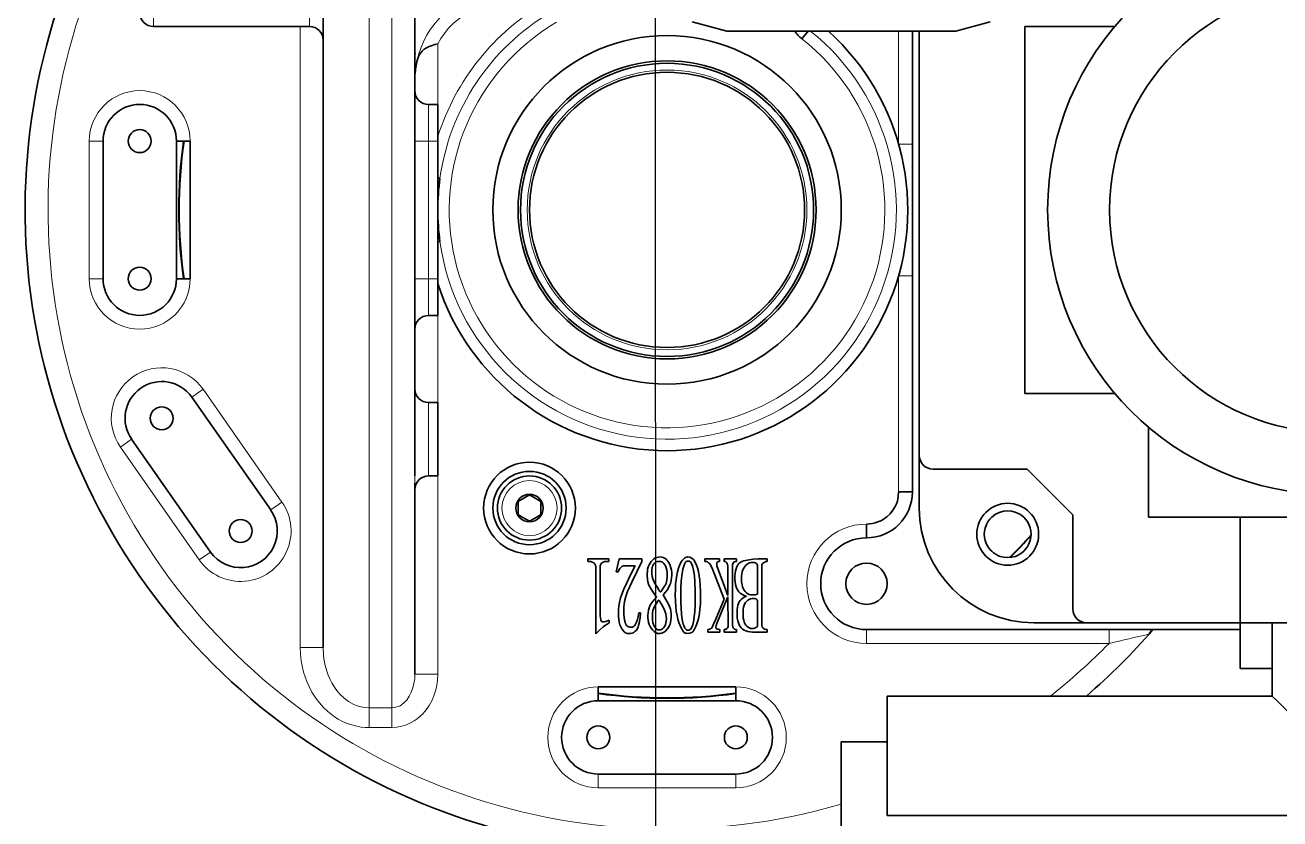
# Model space of a CAD drawing. Header units: inches. Extents: x 185496 to 352137, y 107182 to 179410.
# Drawn here: x 244636 to 244909.7, y 164779.2 to 164952.2 of the extents above; entities that cross this region are included whole.
import ezdxf

# ---------------------------------------------------------------- set-up
doc = ezdxf.new("R2010")
doc.units = ezdxf.units.IN
doc.header["$MEASUREMENT"] = 0

# ---------------------------------------------------------------- blocks, each defined once
blk = doc.blocks.new('RAGV')
at = {"color": 7, "lineweight": 35}
for p, q in [((799433.94, -276104.25), (799433.94, -275960.37)), ((799453.94, -275960.37), (799453.94, -276066.88)), ((799430.94, -275968.87), (799396.94, -275968.87)), ((799546.94, -275969.87), (799521.94, -275969.87)), ((799571.94, -275969.87), (799546.94, -275969.87)), ((799562.44, -276070.37), (799562.44, -275969.87)), ((799563.94, -275969.87), (799563.94, -276062.37)), ((799586.94, -275968.87), (799586.94, -276048.87)), ((799385.94, -275993.87), (799385.94, -276023.87)), ((799401.94, -275993.87), (799401.94, -276023.87)), ((799404.94, -276023.87), (799404.94, -275993.87)), ((799458.94, -275993.87), (799458.94, -276023.87)), ((799405.29, -276049.7), (799422.5, -276074.28)), ((799409.39, -276083.46), (799392.18, -276058.88)), ((799587.44, -276065.37), (799566.94, -276065.37)), ((799453.94, -276068.42), (799453.94, -276110.09)), ((799597.44, -276095.87), (799597.44, -276075.37)), ((799613.94, -276075.87), (799693.94, -276075.87)), ((799633.94, -276098.87), (799633.94, -276075.87)), ((799633.94, -276100.37), (799552.44, -276100.37)), ((799600.44, -276098.87), (799633.94, -276098.87)), ((799673.94, -276098.87), (799633.94, -276098.87)), ((799523.94, -276112.87), (799493.94, -276112.87)), ((799640.94, -276114.87), (799556.94, -276114.87)), ((799493.94, -276115.87), (799523.94, -276115.87)), ((799493.94, -276131.87), (799523.94, -276131.87)), ((799653.94, -276140.87), (799556.94, -276140.87))]:
    blk.add_line(p, q, dxfattribs=at)
at = {"color": 7, "lineweight": 13}
for p, q in [((799443.94, -276117.42), (799443.94, -275960.37)), ((799448.94, -275963.67), (799448.94, -276117.42)), ((799428.94, -276104.25), (799428.94, -275968.87)), ((799559.44, -275994.51), (799559.44, -275969.87)), ((799382.94, -276023.87), (799382.94, -275993.87)), ((799456.94, -275993.87), (799456.94, -276023.87)), ((799559.44, -276070.37), (799559.44, -276023.22)), ((799424.95, -276072.56), (799407.75, -276047.98)), ((799389.73, -276060.6), (799406.93, -276085.18)), ((799458.94, -276066.87), (799458.94, -276110.09)), ((799605.35, -276103.37), (799552.44, -276103.37)), ((799523.94, -276134.87), (799493.94, -276134.87))]:
    blk.add_line(p, q, dxfattribs=at)
at = {"color": 7, "lineweight": 13, "ltscale": 0.142397}
for p, q in [((799396.94, -275968.87), (799396.94, -275963.17)), ((799430.94, -275963.17), (799430.94, -275968.87))]:
    blk.add_line(p, q, dxfattribs=at)
at = {"color": 7, "lineweight": 35, "ltscale": 0.194052}
for p, q in [((799521.94, -275969.87), (799514.44, -275967.87)), ((799571.94, -275969.87), (799579.44, -275967.87))]:
    blk.add_line(p, q, dxfattribs=at)
at = {"color": 7, "lineweight": 35, "ltscale": 0.05397}
blk.add_line((799539.68, -275969.87), (799538.35, -275971.56), dxfattribs=at)
at = {"color": 7, "lineweight": 35, "ltscale": 0.003617}
blk.add_line((799544.16, -275969.93), (799544.03, -275969.87), dxfattribs=at)
at = {"color": 7, "lineweight": 35, "ltscale": 0.490728}
for p, q in [((799606.57, -275968.87), (799586.94, -275968.87)), ((799586.94, -276048.87), (799606.57, -276048.87)), ((799613.94, -276056.24), (799613.94, -276075.87))]:
    blk.add_line(p, q, dxfattribs=at)
at = {"color": 7, "lineweight": 35, "ltscale": 5.26428e-05}
blk.add_line((799433.94, -275971.87), (799433.94, -275971.87), dxfattribs=at)
at = {"color": 7, "lineweight": 13, "ltscale": 0.330298}
blk.add_line((799458.94, -275972.66), (799458.94, -275985.87), dxfattribs=at)
at = {"color": 7, "lineweight": 13, "ltscale": 0.2}
for p, q in [((799456.94, -275993.87), (799456.94, -275985.87)), ((799456.94, -276031.87), (799456.94, -276023.87))]:
    blk.add_line(p, q, dxfattribs=at)
at = {"color": 7, "lineweight": 35, "ltscale": 0.05}
for p, q in [((799458.94, -275985.87), (799456.94, -275985.87)), ((799458.94, -276031.87), (799456.94, -276031.87)), ((799456.94, -276050.87), (799458.94, -276050.87)), ((799458.94, -276066.87), (799456.94, -276066.87))]:
    blk.add_line(p, q, dxfattribs=at)
at = {"color": 7, "lineweight": 35, "ltscale": 0.2}
for p, q in [((799458.94, -275985.87), (799458.94, -275993.87)), ((799458.94, -276023.87), (799458.94, -276031.87))]:
    blk.add_line(p, q, dxfattribs=at)
at = {"color": 7, "lineweight": 13, "ltscale": 0.075}
for p, q in [((799385.94, -275993.87), (799382.94, -275993.87)), ((799456.94, -275993.87), (799453.94, -275993.87)), ((799559.44, -275994.51), (799562.44, -275994.51)), ((799382.94, -276023.87), (799385.94, -276023.87)), ((799453.94, -276023.87), (799456.94, -276023.87)), ((799562.44, -276023.22), (799559.44, -276023.22)), ((799407.75, -276047.98), (799405.29, -276049.7)), ((799392.18, -276058.88), (799389.73, -276060.6)), ((799422.5, -276074.28), (799424.95, -276072.56)), ((799406.93, -276085.18), (799409.39, -276083.46)), ((799552.44, -276100.37), (799552.44, -276103.37)), ((799605.35, -276103.37), (799605.35, -276100.37)), ((799493.94, -276131.87), (799493.94, -276134.87)), ((799523.94, -276134.87), (799523.94, -276131.87))]:
    blk.add_line(p, q, dxfattribs=at)
at = {"color": 7, "lineweight": 35, "ltscale": 0.075}
for p, q in [((799404.94, -275993.87), (799401.94, -275993.87)), ((799401.94, -276023.87), (799404.94, -276023.87)), ((799562.44, -276070.37), (799559.44, -276070.37)), ((799552.44, -276077.37), (799552.44, -276080.37)), ((799493.94, -276112.87), (799493.94, -276115.87)), ((799523.94, -276115.87), (799523.94, -276112.87))]:
    blk.add_line(p, q, dxfattribs=at)
at = {"color": 7, "lineweight": 13, "ltscale": 0.05}
for p, q in [((799458.94, -275993.87), (799456.94, -275993.87)), ((799456.94, -276023.87), (799458.94, -276023.87))]:
    blk.add_line(p, q, dxfattribs=at)
at = {"color": 7, "lineweight": 35, "ltscale": 0.012019}
for p, q in [((799459.42, -276001.98), (799458.94, -276001.92)), ((799458.94, -276015.82), (799459.42, -276015.75))]:
    blk.add_line(p, q, dxfattribs=at)
at = {"color": 7, "lineweight": 13, "ltscale": 0.474999}
blk.add_line((799458.94, -276031.87), (799458.94, -276050.87), dxfattribs=at)
at = {"color": 7, "lineweight": 13, "ltscale": 0.345698}
blk.add_line((799456.94, -276064.7), (799456.94, -276050.87), dxfattribs=at)
at = {"color": 7, "lineweight": 35, "ltscale": 0.4}
for p, q in [((799458.94, -276050.87), (799458.94, -276066.87)), ((799640.94, -276114.87), (799640.94, -276098.87))]:
    blk.add_line(p, q, dxfattribs=at)
at = {"color": 7, "lineweight": 35, "ltscale": 0.2875}
blk.add_line((799563.94, -276062.37), (799563.94, -276073.87), dxfattribs=at)
at = {"color": 7, "lineweight": 13, "ltscale": 0.027896}
blk.add_line((799456.94, -276065.81), (799456.94, -276064.7), dxfattribs=at)
at = {"color": 7, "lineweight": 13, "ltscale": 0.026406}
blk.add_line((799456.94, -276066.87), (799456.94, -276065.81), dxfattribs=at)
at = {"color": 7, "lineweight": 35, "ltscale": 0.353553}
blk.add_line((799597.44, -276075.37), (799587.44, -276065.37), dxfattribs=at)
at = {"color": 7, "lineweight": 13, "ltscale": 0.038358}
blk.add_line((799453.94, -276066.88), (799453.94, -276068.42), dxfattribs=at)
at = {"color": 7, "lineweight": 35, "ltscale": 0.072169}
for p, q in [((799478.94, -276070.98), (799476.44, -276072.42)), ((799481.44, -276072.42), (799478.94, -276070.98)), ((799476.44, -276072.42), (799476.44, -276075.31)), ((799481.44, -276075.31), (799481.44, -276072.42))]:
    blk.add_line(p, q, dxfattribs=at)
at = {"color": 7, "lineweight": 35, "ltscale": 0.014286}
for p, q in [((799491.64, -276084.92), (799491.64, -276085.49)), ((799491.64, -276085.49), (799491.64, -276084.92)), ((799496.21, -276084.92), (799496.21, -276085.49)), ((799503.41, -276084.92), (799503.41, -276085.49)), ((799517.19, -276084.92), (799517.19, -276085.49)), ((799517.19, -276085.49), (799517.19, -276084.92)), ((799520.39, -276084.92), (799520.39, -276085.49)), ((799521.37, -276084.92), (799521.37, -276085.49)), ((799521.37, -276085.49), (799521.37, -276084.92)), ((799524.11, -276084.92), (799524.11, -276085.49)), ((799530.79, -276084.92), (799530.79, -276085.49)), ((799496.34, -276098.34), (799496.34, -276098.92)), ((799517.84, -276100.34), (799517.84, -276100.92)), ((799517.84, -276100.92), (799517.84, -276100.34)), ((799520.45, -276100.34), (799520.45, -276100.92)), ((799521.37, -276100.34), (799521.37, -276100.92)), ((799521.37, -276100.92), (799521.37, -276100.34)), ((799524.11, -276100.34), (799524.11, -276100.92)), ((799530.79, -276100.34), (799530.79, -276100.92))]:
    blk.add_line(p, q, dxfattribs=at)
at = {"color": 7, "lineweight": 35, "ltscale": 0.114198}
for p, q in [((799496.21, -276084.92), (799491.64, -276084.92)), ((799491.64, -276084.92), (799496.21, -276084.92))]:
    blk.add_line(p, q, dxfattribs=at)
at = {"color": 7, "lineweight": 35, "ltscale": 0.073268}
blk.add_line((799497.86, -276087.77), (799498.51, -276084.92), dxfattribs=at)
at = {"color": 7, "lineweight": 35, "ltscale": 0.122399}
blk.add_line((799498.51, -276084.92), (799503.41, -276084.92), dxfattribs=at)
at = {"color": 7, "lineweight": 35, "ltscale": 0.079894}
for p, q in [((799520.39, -276084.92), (799517.19, -276084.92)), ((799517.19, -276084.92), (799520.39, -276084.92))]:
    blk.add_line(p, q, dxfattribs=at)
at = {"color": 7, "lineweight": 35, "ltscale": 0.068518}
for p, q in [((799524.11, -276084.92), (799521.37, -276084.92)), ((799521.37, -276084.92), (799524.11, -276084.92)), ((799524.11, -276100.92), (799521.37, -276100.92))]:
    blk.add_line(p, q, dxfattribs=at)
at = {"color": 7, "lineweight": 35, "ltscale": 0.366667}
blk.add_line((799493.4, -276101.3), (799493.4, -276086.63), dxfattribs=at)
at = {"color": 7, "lineweight": 35, "ltscale": 0.271429}
blk.add_line((799494.38, -276086.44), (799494.38, -276097.3), dxfattribs=at)
at = {"color": 7, "lineweight": 35, "ltscale": 0.009789}
blk.add_line((799498.25, -276087.77), (799497.86, -276087.77), dxfattribs=at)
at = {"color": 7, "lineweight": 35, "ltscale": 0.063668}
blk.add_line((799501.97, -276086.44), (799499.43, -276086.44), dxfattribs=at)
at = {"color": 7, "lineweight": 35, "ltscale": 0.181205}
blk.add_line((799521.37, -276093.77), (799518.76, -276087.01), dxfattribs=at)
at = {"color": 7, "lineweight": 35, "ltscale": 0.172775}
blk.add_line((799519.8, -276086.44), (799522.22, -276092.92), dxfattribs=at)
at = {"color": 7, "lineweight": 35, "ltscale": 0.159524}
for p, q in [((799522.22, -276086.53), (799522.22, -276092.92)), ((799522.22, -276092.92), (799522.22, -276086.53))]:
    blk.add_line(p, q, dxfattribs=at)
at = {"color": 7, "lineweight": 35, "ltscale": 0.330952}
for p, q in [((799523.2, -276086.25), (799523.2, -276099.49)), ((799529.62, -276086.34), (799529.62, -276099.58))]:
    blk.add_line(p, q, dxfattribs=at)
at = {"color": 7, "lineweight": 35, "ltscale": 0.157143}
blk.add_line((799528.64, -276092.63), (799528.64, -276086.34), dxfattribs=at)
at = {"color": 7, "lineweight": 35, "ltscale": 0.157152}
blk.add_line((799522.28, -276099.49), (799522.22, -276093.2), dxfattribs=at)
at = {"color": 7, "lineweight": 35, "ltscale": 0.142857}
blk.add_line((799528.64, -276099.68), (799528.64, -276093.96), dxfattribs=at)
at = {"color": 7, "lineweight": 35, "ltscale": 0.009788}
for p, q in [((799503.15, -276096.72), (799502.76, -276096.72)), ((799502.76, -276096.72), (799503.15, -276096.72))]:
    blk.add_line(p, q, dxfattribs=at)
at = {"color": 7, "lineweight": 35, "ltscale": 0.065256}
blk.add_line((799520.45, -276100.92), (799517.84, -276100.92), dxfattribs=at)
at = {"color": 7, "lineweight": 35, "ltscale": 0.079982}
blk.add_line((799530.79, -276100.92), (799527.59, -276100.92), dxfattribs=at)
at = {"color": 7, "lineweight": 35, "ltscale": 0.286735}
blk.add_line((799588.94, -276098.87), (799600.41, -276098.87), dxfattribs=at)
at = {"color": 7, "lineweight": 35, "ltscale": 0.25}
for p, q in [((799633.94, -276108.87), (799633.94, -276098.87)), ((799556.94, -276124.87), (799546.94, -276124.87))]:
    blk.add_line(p, q, dxfattribs=at)
at = {"color": 7, "lineweight": 13, "ltscale": 0.125}
for p, q in [((799428.94, -276104.25), (799433.94, -276104.25)), ((799453.94, -276110.09), (799458.94, -276110.09)), ((799443.94, -276117.42), (799448.94, -276117.42)), ((799448.94, -276121.73), (799443.94, -276121.73))]:
    blk.add_line(p, q, dxfattribs=at)
at = {"color": 7, "lineweight": 35, "ltscale": 0.175002}
blk.add_line((799640.94, -276108.87), (799633.94, -276108.87), dxfattribs=at)
at = {"color": 7, "lineweight": 35, "ltscale": 0.150002}
blk.add_line((799640.94, -276114.87), (799640.94, -276108.87), dxfattribs=at)
at = {"color": 7, "lineweight": 35, "ltscale": 0.325}
for p, q in [((799556.94, -276127.87), (799556.94, -276114.87)), ((799546.94, -276137.87), (799546.94, -276124.87)), ((799556.94, -276140.87), (799556.94, -276127.87)), ((799546.94, -276150.87), (799546.94, -276137.87))]:
    blk.add_line(p, q, dxfattribs=at)
at = {"color": 7, "lineweight": 13, "ltscale": 0.10762}
blk.add_line((799443.94, -276117.42), (799443.94, -276121.73), dxfattribs=at)
at = {"color": 7, "lineweight": 13, "ltscale": 0.107621}
blk.add_line((799448.94, -276121.73), (799448.94, -276117.42), dxfattribs=at)
at = {"color": 7, "lineweight": 13}
for points in [[(799473.94, -275960.63), (799472.49, -275960.69), (799471.04, -275960.85), (799469.6, -275961.11), (799468.19, -275961.48), (799466.81, -275961.95), (799465.47, -275962.52), (799464.17, -275963.19), (799462.92, -275963.96), (799461.73, -275964.81), (799460.61, -275965.74), (799459.43, -275966.89), (799458.35, -275968.13), (799457.37, -275969.46), (799456.51, -275970.86), (799455.82, -275972.2), (799455.24, -275973.6), (799454.76, -275975.03), (799454.38, -275976.5)], [(799458.94, -275972.66), (799459.62, -275971.49), (799460.39, -275970.38), (799461.23, -275969.35), (799462.29, -275968.26), (799463.44, -275967.27), (799464.45, -275966.53), (799465.52, -275965.86), (799466.63, -275965.28), (799467.79, -275964.78), (799468.74, -275964.44), (799469.72, -275964.16), (799471.1, -275963.86), (799472.51, -275963.68), (799473.94, -275963.62)], [(799453.94, -275977.54), (799453.95, -275976.78), (799454, -275975.56), (799454.04, -275974.5), (799454.04, -275974.35), (799454.03, -275974.34), (799454.03, -275974.34), (799454.03, -275974.34), (799454.03, -275974.34), (799454.03, -275974.34), (799454.02, -275974.34), (799454.02, -275974.36), (799453.99, -275974.53), (799453.94, -275975.32)], [(799428.94, -276104.25), (799429, -276105.72), (799429.15, -276107.17), (799429.42, -276108.61), (799429.68, -276109.66), (799429.99, -276110.69), (799430.36, -276111.68), (799430.79, -276112.65), (799431.5, -276114.02), (799432.33, -276115.32), (799433.12, -276116.36), (799433.99, -276117.34), (799434.94, -276118.24), (799435.67, -276118.84), (799436.43, -276119.39), (799437.21, -276119.87), (799438.02, -276120.31), (799438.84, -276120.69), (799439.69, -276121.01), (799440.96, -276121.38), (799442.26, -276121.62), (799443.1, -276121.7), (799443.94, -276121.73)], [(799443.94, -276117.42), (799443.06, -276117.37), (799442.19, -276117.22), (799441.39, -276116.99), (799440.6, -276116.67), (799440.01, -276116.37), (799439.44, -276116.02), (799438.86, -276115.6), (799438.3, -276115.13), (799437.74, -276114.6), (799437.22, -276114.02), (799436.72, -276113.38), (799436.27, -276112.71), (799435.85, -276112), (799435.48, -276111.28), (799435.07, -276110.33), (799434.74, -276109.42), (799434.4, -276108.2), (799434.12, -276106.73), (799434.02, -276105.92), (799433.94, -276104.25)], [(799448.94, -276121.73), (799450.02, -276121.66), (799451.08, -276121.46), (799452.13, -276121.12), (799453.13, -276120.66), (799453.78, -276120.28), (799454.41, -276119.84), (799455, -276119.35), (799455.58, -276118.8), (799456.1, -276118.22), (799456.61, -276117.57), (799457.07, -276116.89), (799457.68, -276115.76), (799458.17, -276114.59), (799458.44, -276113.75), (799458.65, -276112.9), (799458.87, -276111.5), (799458.94, -276110.09)], [(799453.94, -276110.09), (799453.9, -276111.1), (799453.75, -276112.1), (799453.51, -276113.08), (799453.17, -276114.02), (799452.72, -276114.91), (799452.16, -276115.72), (799451.83, -276116.08), (799451.48, -276116.42), (799451.1, -276116.71), (799450.7, -276116.96), (799450.27, -276117.16), (799449.82, -276117.31), (799449.39, -276117.39), (799448.94, -276117.42)]]:
    blk.add_lwpolyline(points, dxfattribs=at)
at = {"color": 7, "lineweight": 35}
for points in [[(799454.38, -275976.5), (799454.57, -275975.84), (799454.82, -275975.23), (799455.14, -275974.7), (799455.53, -275974.24), (799455.99, -275973.85), (799456.5, -275973.52), (799457.06, -275973.25), (799457.46, -275973.09), (799458.31, -275972.82), (799458.94, -275972.66)], [(799559.44, -276070.37), (799559.37, -276071.37), (799559.16, -276072.34), (799558.95, -276072.94), (799558.69, -276073.52), (799558.19, -276074.36), (799557.59, -276075.11), (799556.88, -276075.78), (799556.09, -276076.34), (799555.53, -276076.65), (799554.94, -276076.91), (799554.33, -276077.11), (799553.71, -276077.25), (799553.08, -276077.33), (799552.44, -276077.37)], [(799476.44, -276075.31), (799477.23, -276075.77), (799478.4, -276076.44), (799478.94, -276076.75)], [(799478.94, -276076.75), (799479.73, -276076.3), (799480.9, -276075.63), (799481.44, -276075.31)], [(799583.23, -276074.48), (799582.38, -276074.55), (799581.57, -276074.76), (799581.06, -276074.96), (799580.58, -276075.22), (799580.12, -276075.54), (799579.7, -276075.9), (799579.33, -276076.3), (799579, -276076.73), (799578.6, -276077.46), (799578.31, -276078.24), (799578.18, -276078.91), (799578.13, -276079.6), (799578.18, -276080.29), (799578.32, -276080.96), (799578.61, -276081.74), (799579.02, -276082.46), (799579.36, -276082.89), (799579.74, -276083.29), (799580.16, -276083.65), (799580.62, -276083.96), (799581.1, -276084.21), (799581.61, -276084.41), (799582.4, -276084.6), (799583.23, -276084.68)], [(799583.23, -276084.68), (799584.09, -276084.6), (799584.9, -276084.4), (799585.4, -276084.19), (799585.88, -276083.93), (799586.34, -276083.62), (799586.76, -276083.26), (799587.14, -276082.86), (799587.47, -276082.42), (799587.87, -276081.7), (799588.15, -276080.92), (799588.29, -276080.24), (799588.33, -276079.56), (799588.28, -276078.87), (799588.14, -276078.2), (799587.85, -276077.42), (799587.44, -276076.7), (799587.11, -276076.26), (799586.73, -276075.87), (799586.31, -276075.51), (799585.85, -276075.2), (799585.37, -276074.95), (799584.86, -276074.75), (799584.07, -276074.55), (799583.23, -276074.48)], [(799506.63, -276093.3), (799505.49, -276091.56), (799505, -276090.71), (799504.74, -276089.97), (799504.66, -276089.43), (799504.62, -276088.62), (799504.61, -276088.12), (799504.64, -276087.61), (799504.71, -276087.16), (799504.83, -276086.71), (799505.01, -276086.25), (799505.23, -276085.86), (799505.49, -276085.5), (799505.77, -276085.2), (799506.09, -276084.94), (799506.4, -276084.76), (799506.72, -276084.64), (799507.09, -276084.56), (799507.47, -276084.53), (799507.79, -276084.57), (799508.11, -276084.66), (799508.4, -276084.79), (799508.66, -276084.97), (799508.92, -276085.23), (799509.09, -276085.44), (799509.38, -276085.91), (799509.61, -276086.41), (799509.79, -276086.93), (799509.9, -276087.41), (799509.95, -276087.9), (799509.96, -276088.49), (799509.91, -276089.09), (799509.81, -276089.69), (799509.67, -276090.29), (799509.49, -276090.78), (799509.27, -276091.24), (799508.95, -276091.75), (799508.59, -276092.23), (799508.07, -276092.82)], [(799511.52, -276098.82), (799511.29, -276098.07), (799511.12, -276097.31), (799510.95, -276096.32), (799510.84, -276095.32), (799510.77, -276094.19), (799510.74, -276092.86), (799510.75, -276091.66), (799510.81, -276090.47), (799510.91, -276089.5), (799511.05, -276088.53), (799511.22, -276087.76), (799511.43, -276086.99), (799511.63, -276086.42), (799511.88, -276085.88), (799512.08, -276085.53), (799512.3, -276085.21), (799512.58, -276084.92), (799512.81, -276084.75), (799513.07, -276084.62), (799513.48, -276084.54), (799513.91, -276084.58), (799514.17, -276084.69), (799514.4, -276084.84), (799514.68, -276085.1), (799514.9, -276085.4), (799515.09, -276085.73), (799515.28, -276086.12), (799515.57, -276086.92)], [(799526.29, -276093.11), (799525.93, -276093.01), (799525.58, -276092.87), (799525.23, -276092.67), (799524.92, -276092.42), (799524.62, -276092.12), (799524.37, -276091.79), (799524.18, -276091.45), (799524.01, -276091.02), (799523.88, -276090.52), (799523.79, -276090.01), (799523.75, -276089.35), (799523.75, -276088.69), (799523.79, -276088.13), (799523.89, -276087.56), (799524.02, -276087.09), (799524.19, -276086.64), (799524.34, -276086.34), (799524.53, -276086.06), (799524.87, -276085.73), (799525.22, -276085.55), (799525.62, -276085.4), (799526.02, -276085.29), (799526.83, -276085.14), (799527.75, -276085.03), (799528.75, -276084.96), (799530.79, -276084.92)], [(799493.4, -276086.63), (799493.34, -276086.36), (799493.23, -276086.12), (799493.08, -276085.92), (799492.88, -276085.77), (799492.64, -276085.64), (799492.33, -276085.55), (799491.99, -276085.5), (799491.64, -276085.49)], [(799496.21, -276085.49), (799495.65, -276085.52), (799495.36, -276085.56), (799495.01, -276085.67), (799494.85, -276085.75), (799494.66, -276085.89), (799494.51, -276086.07), (799494.42, -276086.27), (799494.38, -276086.44)], [(799499.43, -276086.44), (799499.1, -276086.6), (799498.85, -276086.82), (799498.64, -276087.08), (799498.5, -276087.3), (799498.25, -276087.77)], [(799503.15, -276096.72), (799503.04, -276097.84), (799502.87, -276098.94), (799502.74, -276099.46), (799502.63, -276099.79), (799502.46, -276100.15), (799502.25, -276100.46), (799502, -276100.74), (799501.78, -276100.93), (799501.53, -276101.07), (799501.26, -276101.16), (799500.95, -276101.21), (799500.53, -276101.22), (799500.24, -276101.19), (799500.02, -276101.13), (799499.79, -276101.02), (799499.6, -276100.86), (799499.36, -276100.6), (799499.08, -276100.18), (799498.86, -276099.76), (799498.67, -276099.3), (799498.52, -276098.75), (799498.41, -276098.16), (799498.35, -276097.5), (799498.32, -276096.71), (799498.34, -276095.94), (799498.42, -276095.18), (799498.56, -276094.44), (799498.81, -276093.47), (799499.13, -276092.52), (799499.47, -276091.67), (799500.07, -276090.31), (799500.98, -276088.41), (799501.97, -276086.44)], [(799503.41, -276085.49), (799501.24, -276090), (799500.32, -276092.09), (799499.94, -276093.17), (799499.74, -276093.94), (799499.6, -276094.72), (799499.52, -276095.46), (799499.49, -276096.19), (799499.52, -276096.97), (799499.59, -276097.73), (799499.68, -276098.25), (799499.8, -276098.75), (799499.9, -276099.04), (799500.04, -276099.32), (799500.19, -276099.52), (799500.37, -276099.68), (799500.59, -276099.8), (799500.84, -276099.86), (799501.1, -276099.86), (799501.37, -276099.81), (799501.61, -276099.71), (799501.81, -276099.56), (799501.99, -276099.36), (799502.16, -276099.07), (799502.31, -276098.73), (799502.49, -276098.15), (799502.63, -276097.55), (799502.76, -276096.72)], [(799507.14, -276085.49), (799506.85, -276085.54), (799506.57, -276085.63), (799506.33, -276085.78), (799506.12, -276085.98), (799505.92, -276086.23), (799505.78, -276086.52), (799505.67, -276086.88), (799505.61, -276087.25), (799505.59, -276087.77), (799505.62, -276088.29), (799505.7, -276088.81), (799505.85, -276089.31), (799506.05, -276089.84), (799506.31, -276090.34), (799506.75, -276091.04), (799507.17, -276091.72), (799507.32, -276092), (799507.41, -276092.11), (799507.47, -276092.15), (799507.5, -276092.16), (799507.55, -276092.15)], [(799507.55, -276092.15), (799507.58, -276092.13), (799507.64, -276092.07), (799507.73, -276091.92), (799508.1, -276091.37), (799508.39, -276090.91), (799508.58, -276090.59), (799508.72, -276090.3), (799508.85, -276089.95), (799508.91, -276089.6), (799508.98, -276088.74), (799508.96, -276087.89), (799508.88, -276087.4), (799508.75, -276086.93), (799508.58, -276086.5), (799508.4, -276086.17), (799508.23, -276085.94), (799508, -276085.72), (799507.78, -276085.59), (799507.54, -276085.51), (799507.14, -276085.49)], [(799515.57, -276086.92), (799515.78, -276087.73), (799515.96, -276088.64), (799516.08, -276089.56), (799516.19, -276090.75), (799516.24, -276092.09), (799516.25, -276093.42), (799516.21, -276094.68), (799516.11, -276095.93), (799516, -276096.82), (799515.84, -276097.7), (799515.66, -276098.43), (799515.44, -276099.09), (799515.19, -276099.72), (799514.94, -276100.25), (799514.79, -276100.51), (799514.61, -276100.76), (799514.47, -276100.92), (799514.15, -276101.11), (799513.84, -276101.18), (799513.45, -276101.2), (799513.12, -276101.16), (799512.92, -276101.12), (799512.59, -276100.91), (799512.39, -276100.67), (799512.2, -276100.38), (799511.94, -276099.87), (799511.52, -276098.82)], [(799514.72, -276087.44), (799514.55, -276086.77), (799514.42, -276086.33), (799514.2, -276085.84), (799514.1, -276085.68), (799513.94, -276085.54), (799513.74, -276085.45), (799513.53, -276085.42), (799513.33, -276085.44), (799513.14, -276085.52), (799512.99, -276085.66), (799512.87, -276085.83), (799512.73, -276086.12), (799512.58, -276086.55), (799512.41, -276087.16), (799512.14, -276088.63), (799512.03, -276089.82), (799511.97, -276091.32), (799511.95, -276092.89), (799511.96, -276094.43), (799512.01, -276095.7), (799512.1, -276096.97), (799512.19, -276097.74), (799512.31, -276098.51)], [(799512.31, -276098.51), (799512.47, -276099.18), (799512.57, -276099.5), (799512.73, -276099.87), (799512.82, -276100.04), (799513.01, -276100.28), (799513.17, -276100.42), (799513.33, -276100.5), (799513.52, -276100.53), (799513.7, -276100.52), (799513.87, -276100.45), (799514.04, -276100.32), (799514.16, -276100.18), (799514.35, -276099.87), (799514.5, -276099.5), (799514.63, -276099.05), (799514.77, -276098.34), (799514.88, -276097.5), (799514.97, -276096.49), (799515.05, -276094.99), (799515.07, -276093.52), (799515.07, -276092.04), (799515, -276089.85), (799514.91, -276088.75), (799514.85, -276088.2), (799514.72, -276087.44)], [(799518.76, -276087.01), (799518.59, -276086.58), (799518.42, -276086.27), (799518.21, -276085.98), (799518.01, -276085.78), (799517.77, -276085.62), (799517.53, -276085.53), (799517.19, -276085.49)], [(799520.39, -276085.49), (799520.18, -276085.5), (799520.01, -276085.57), (799519.88, -276085.68), (799519.8, -276085.83), (799519.76, -276086.01), (799519.77, -276086.22), (799519.8, -276086.44)], [(799519.8, -276086.44), (799519.76, -276086.16), (799519.78, -276085.9), (799519.82, -276085.77)], [(799522.22, -276086.53), (799522.15, -276086.18), (799522.08, -276086), (799521.99, -276085.81), (799521.85, -276085.65), (799521.68, -276085.55), (799521.37, -276085.49)], [(799524.11, -276085.49), (799523.87, -276085.5), (799523.65, -276085.58), (799523.47, -276085.7), (799523.33, -276085.86), (799523.24, -276086.04), (799523.2, -276086.25)], [(799528.64, -276086.34), (799528.52, -276086.07), (799528.43, -276085.93), (799528.26, -276085.8), (799528.18, -276085.78), (799528.01, -276085.77), (799527.46, -276085.77), (799527.19, -276085.77), (799526.92, -276085.81), (799526.69, -276085.9), (799526.52, -276086.01), (799526.21, -276086.27), (799525.93, -276086.59), (799525.69, -276086.95), (799525.5, -276087.35), (799525.35, -276087.78), (799525.26, -276088.23), (799525.2, -276088.81), (799525.18, -276089.47), (799525.21, -276090.03), (799525.29, -276090.59), (799525.4, -276091.03), (799525.57, -276091.44), (799525.75, -276091.76), (799525.97, -276092.05), (799526.26, -276092.33), (799526.55, -276092.54), (799526.84, -276092.69), (799527.15, -276092.78), (799527.47, -276092.82), (799527.82, -276092.82), (799528.17, -276092.78), (799528.64, -276092.63)], [(799530.79, -276085.49), (799530.49, -276085.56), (799529.99, -276085.79), (799529.79, -276085.98), (799529.68, -276086.14), (799529.62, -276086.34)], [(799508.07, -276092.82), (799509.23, -276094.85), (799509.49, -276095.36), (799509.68, -276095.9), (799509.76, -276096.37), (799509.81, -276096.95), (799509.83, -276097.73), (799509.79, -276098.3), (799509.71, -276098.79), (799509.59, -276099.21), (799509.42, -276099.6), (799509.19, -276099.99), (799508.92, -276100.34), (799508.57, -276100.69), (799508.38, -276100.85), (799508.1, -276101.02), (799507.79, -276101.13), (799507.46, -276101.19), (799507.15, -276101.21), (799506.83, -276101.19), (799506.41, -276101.02), (799506.12, -276100.79), (799505.82, -276100.47), (799505.5, -276100.07), (799505.24, -276099.67), (799505.03, -276099.24), (799504.88, -276098.8), (799504.79, -276098.34), (799504.74, -276097.82), (799504.75, -276097.29), (799504.8, -276096.71), (799504.9, -276096.14), (799505.02, -276095.66), (799505.2, -276095.22), (799505.43, -276094.81), (799505.7, -276094.42), (799506.17, -276093.82), (799506.63, -276093.3)], [(799522.22, -276093.2), (799521.26, -276095.49), (799519.83, -276099.06), (799519.68, -276099.47), (799519.6, -276099.77), (799519.59, -276099.91), (799519.63, -276100.05), (799519.73, -276100.17), (799519.86, -276100.25), (799520.06, -276100.31), (799520.45, -276100.34)], [(799527.59, -276100.92), (799527.06, -276100.89), (799526.53, -276100.79), (799526.13, -276100.66), (799525.76, -276100.48), (799525.42, -276100.25), (799525.13, -276099.97), (799524.89, -276099.68), (799524.7, -276099.36), (799524.5, -276098.92), (799524.36, -276098.46), (799524.26, -276097.9), (799524.21, -276097.33), (799524.2, -276096.67), (799524.23, -276096.08), (799524.3, -276095.46), (799524.38, -276095.06), (799524.52, -276094.65), (799524.67, -276094.33), (799524.88, -276094.04), (799525.13, -276093.78), (799525.44, -276093.52), (799525.78, -276093.31), (799526.29, -276093.11)], [(799507.09, -276093.96), (799507.06, -276093.98), (799507, -276094.05), (799506.91, -276094.19), (799506.55, -276094.75), (799506.26, -276095.21), (799506.03, -276095.68), (799505.87, -276096.19), (799505.78, -276096.72), (799505.73, -276097.36), (799505.73, -276098.05), (799505.76, -276098.39), (799505.84, -276098.84), (799505.98, -276099.27), (799506.15, -276099.65), (799506.33, -276099.93), (799506.5, -276100.13), (799506.69, -276100.28), (799506.9, -276100.39), (799507.12, -276100.43), (799507.31, -276100.44)], [(799507.31, -276100.44), (799507.56, -276100.39), (799507.8, -276100.29), (799508.03, -276100.12), (799508.23, -276099.91), (799508.43, -276099.62), (799508.58, -276099.29), (799508.7, -276098.9), (799508.77, -276098.5), (799508.79, -276097.99), (799508.76, -276097.48), (799508.68, -276096.96), (799508.55, -276096.48), (799508.25, -276095.77), (799507.78, -276094.98), (799507.44, -276094.39), (799507.3, -276094.12), (799507.22, -276094.01), (799507.16, -276093.97), (799507.13, -276093.96), (799507.09, -276093.96)], [(799517.84, -276100.34), (799518.23, -276100.29), (799518.44, -276100.2), (799518.62, -276100.06), (799518.82, -276099.77), (799518.87, -276099.66), (799519.03, -276099.3), (799519.49, -276098.23), (799520.29, -276096.33), (799521.37, -276093.77)], [(799528.64, -276093.96), (799528.48, -276093.78), (799528.33, -276093.69), (799528.11, -276093.62), (799527.8, -276093.58), (799527.48, -276093.6), (799527.15, -276093.67), (799526.85, -276093.8), (799526.53, -276093.99), (799526.25, -276094.22), (799526.04, -276094.45), (799525.88, -276094.71), (799525.73, -276095.07), (799525.63, -276095.45), (799525.55, -276095.94), (799525.51, -276096.6), (799525.52, -276097.25), (799525.57, -276097.86), (799525.65, -276098.33), (799525.77, -276098.74), (799525.92, -276099.07), (799526.11, -276099.37), (799526.34, -276099.63), (799526.61, -276099.86), (799526.85, -276100), (799527.12, -276100.1), (799527.5, -276100.15)], [(799494.38, -276097.3), (799494.41, -276097.88), (799494.47, -276098.17), (799494.53, -276098.35), (799494.65, -276098.54), (799494.73, -276098.61), (799494.87, -276098.67), (799495.02, -276098.68), (799495.25, -276098.65), (799495.62, -276098.58), (799496.34, -276098.34)], [(799496.34, -276098.92), (799495.68, -276099.31), (799495.08, -276099.73), (799494.13, -276100.55), (799493.4, -276101.3)], [(799521.37, -276100.34), (799521.61, -276100.33), (799521.83, -276100.26), (799522, -276100.14), (799522.14, -276099.98), (799522.24, -276099.78), (799522.28, -276099.49)], [(799523.2, -276099.49), (799523.25, -276099.74), (799523.36, -276099.96), (799523.5, -276100.13), (799523.68, -276100.26), (799523.89, -276100.33), (799524.11, -276100.34)], [(799527.5, -276100.15), (799527.76, -276100.14), (799528.02, -276100.08), (799528.26, -276099.99), (799528.46, -276099.85), (799528.64, -276099.68)], [(799529.62, -276099.58), (799529.7, -276099.81), (799529.83, -276100), (799530, -276100.15), (799530.22, -276100.25), (799530.49, -276100.33), (799530.79, -276100.34)], [(799530.79, -276100.34), (799530.48, -276100.32), (799530.21, -276100.25), (799530.02, -276100.16), (799529.85, -276100.02)], [(799614.55, -276100.49), (799614.45, -276100.78), (799614.11, -276101.27), (799614.02, -276101.39)], [(799614.63, -276100.37), (799614.61, -276100.37), (799614.59, -276100.38), (799614.57, -276100.42), (799614.55, -276100.49)], [(799640.94, -276114.87), (799642.2, -276116.12), (799645.2, -276119.12), (799648.33, -276122.25), (799653.94, -276127.87)]]:
    blk.add_lwpolyline(points, dxfattribs=at)
for centre, radius in [((799653.94, -276008.87), 62), ((799653.94, -276008.87), 48.5), ((799508.94, -276008.87), 38), ((799508.94, -276008.87), 32.5), ((799508.94, -276008.87), 31.96), ((799508.94, -276008.87), 30), ((799393.94, -275993.87), 2.5), ((799393.94, -276023.87), 2.5), ((799398.74, -276054.29), 2.5), ((799478.94, -276073.87), 10), ((799478.94, -276073.87), 8), ((799478.94, -276073.87), 7), ((799478.94, -276073.87), 3), ((799583.23, -276079.58), 6.75), ((799415.94, -276078.87), 2.5), ((799552.44, -276090.37), 4.5), ((799493.94, -276123.87), 2.5), ((799523.94, -276123.87), 2.5)]:
    blk.add_circle(centre, radius, dxfattribs=at)
at = {"color": 7, "lineweight": 13}
for centre, radius in [((799508.94, -276008.87), 30.5), ((799478.94, -276073.87), 6)]:
    blk.add_circle(centre, radius, dxfattribs=at)
at = {"color": 7, "lineweight": 35}
for centre, radius, start, end in [((799508.94, -276008.87), 140, 141.3179, 285.7493), ((799396.94, -275965.87), 3, 180, 270), ((799430.94, -275971.87), 3, 0, 90), ((799508.94, -276008.87), 52.5, 197.7528, 47.8699), ((799543.46, -275965.2), 8.17, 214.9006, 231.224), ((799460.63, -275975.31), 6.68, 174.9557, 180.1387), ((799472.49, -275980.52), 18.55, 167.4803, 179.8937), ((799456.94, -275982.87), 3, 180, 270), ((799393.94, -275993.87), 8, 0, 180), ((799508.94, -276008.87), 106.5, 171.9033, 188.0967), ((799508.94, -276008.87), 106.4, 171.8956, 188.1044), ((799508.94, -276008.87), 50, 172.0861, 179.8973), ((799508.94, -276008.87), 50, 180.1027, 187.9139), ((799393.94, -276023.87), 8, 180, 0), ((799456.94, -276034.87), 3, 90, 180), ((799398.74, -276054.29), 8, 35, 215), ((799456.94, -276047.87), 3, 180, 270), ((799566.94, -276062.37), 3, 180, 270), ((799456.94, -276069.87), 3, 90, 180), ((799552.44, -276070.37), 10, 270, 0), ((799588.94, -276073.87), 25, 180, 270), ((799415.94, -276078.87), 8, 215, 35), ((799552.44, -276090.37), 10, 90, 270), ((799508.94, -276008.87), 106.4, 314.5757, 318.256), ((799508.94, -276008.87), 106.5, 314.6417, 318.1905), ((799492.26, -276086.73), 1.15, 34.0809, 61.2405), ((799524.14, -276086.36), 0.946, 144.4027, 173.3108), ((799524.02, -276086.31), 0.824, 117.1986, 129.3589), ((799600.44, -276095.87), 3, 180, 270), ((799521.46, -276099.52), 0.827, 292.7635, 313.8678), ((799521.16, -276099.44), 1.13, 336.9622, 357.8161), ((799524.11, -276099.48), 0.895, 212.7961, 224.0607), ((799524.06, -276099.46), 0.885, 242.6358, 273.1305), ((799508.94, -276008.87), 140, 310.7869, 319.1885), ((799508.94, -276008.87), 106.4, 261.8956, 278.1044), ((799508.94, -276008.87), 106.5, 261.9033, 278.0967), ((799493.94, -276123.87), 8, 90, 270), ((799523.94, -276123.87), 8, 270, 90)]:
    blk.add_arc(centre, radius, start, end, dxfattribs=at)
at = {"color": 7, "lineweight": 13}
for centre, radius, start, end in [((799508.94, -276008.87), 135, 139.5979, 286.3486), ((799508.94, -276008.87), 52.5, 120.4806, 162.2472), ((799508.94, -276008.87), 50, 120.4806, 172.0861), ((799508.94, -276008.87), 50, 187.9139, 51.2592), ((799508.94, -276008.87), 47.5, 120.4806, 51.7539), ((799542.33, -275956.62), 13.44, 277.8208, 279.6391), ((799393.94, -275993.87), 11, 0, 180), ((799393.94, -276023.87), 11, 180, 360), ((799398.74, -276054.29), 11, 35, 215), ((799415.94, -276078.87), 11, 215, 35), ((799552.44, -276090.37), 13, 90, 270), ((799921.4, -277464.49), 1397.33, 102.7078, 103.07226), ((799508.94, -276008.87), 135, 308.2621, 315.573), ((799493.94, -276123.87), 11, 90, 270), ((799523.94, -276123.87), 11, 270, 90)]:
    blk.add_arc(centre, radius, start, end, dxfattribs=at)

msp = doc.modelspace()

# ---------------------------------------------------------------- linework, layer by layer
at = {"color": 5, "ltscale": 100}
msp.add_line((244774.06, 164016.84, 148285.2), (244771.11, 168933.47, -496031.82), dxfattribs=at)

# ---------------------------------------------------------------- block references
at = {"color": 30}
msp.add_blockref('RAGV', (-554732.89, 440920.8, 148285.2), dxfattribs=at)

doc.saveas('drawing.dxf')
